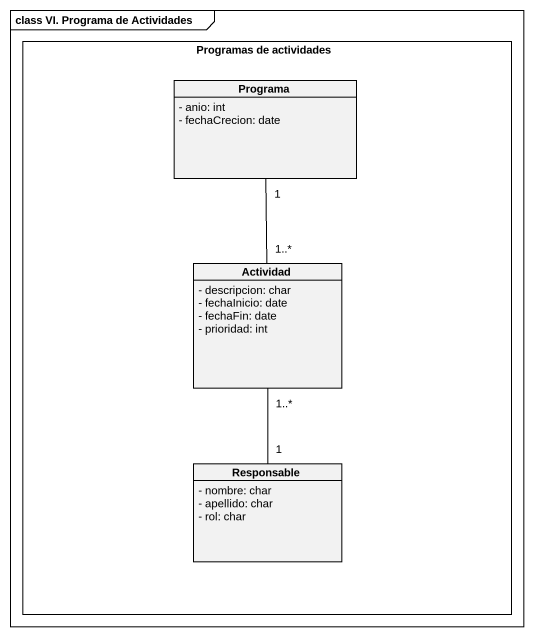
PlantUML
@startuml
mainframe class VI. Programa de Actividades
hide circle
hide empty members
skinparam classAttributeIconSize 0
rectangle "Programas de actividades" as Programas_de_actividades {
  class Programa {
    - anio: int
    - fechaCrecion: date
  }
  class Actividad {
    - descripcion: char
    - fechaInicio: date
    - fechaFin: date
    - prioridad: int
  }
  class Responsable {
    - nombre: char
    - apellido: char
    - rol: char
  }
}
Programa "1" -- "1..*" Actividad
Actividad "1..*" -- "1" Responsable
@enduml
